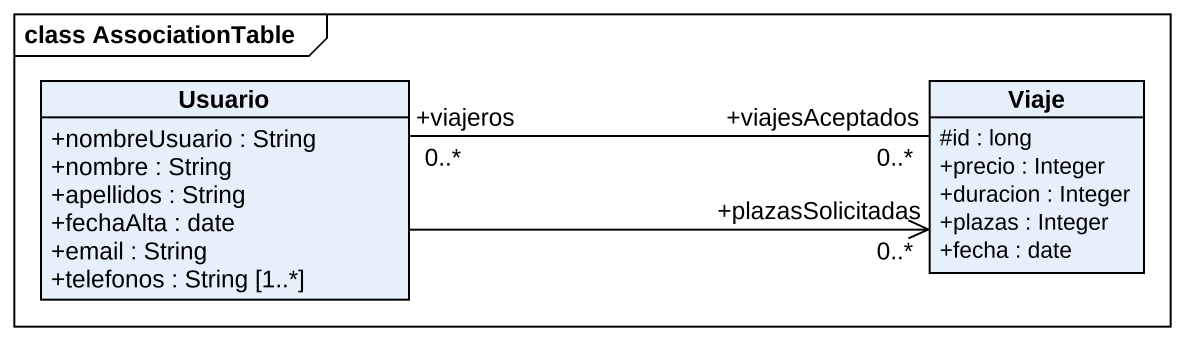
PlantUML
@startuml
mainframe class AssociationTable
hide circle
hide empty members
skinparam classAttributeIconSize 0
class Usuario {
  +nombreUsuario : String
  +nombre : String
  +apellidos : String
  +fechaAlta : date
  +email : String
  +telefonos : String [1..*]
}
class Viaje {
  #id : long
  +precio : Integer
  +duracion : Integer
  +plazas : Integer
  +fecha : date
}
Usuario "+viajeros\n0..*" -right- "+viajesAceptados\n0..*" Viaje
Usuario -right-> "+plazasSolicitadas\n0..*" Viaje
@enduml
